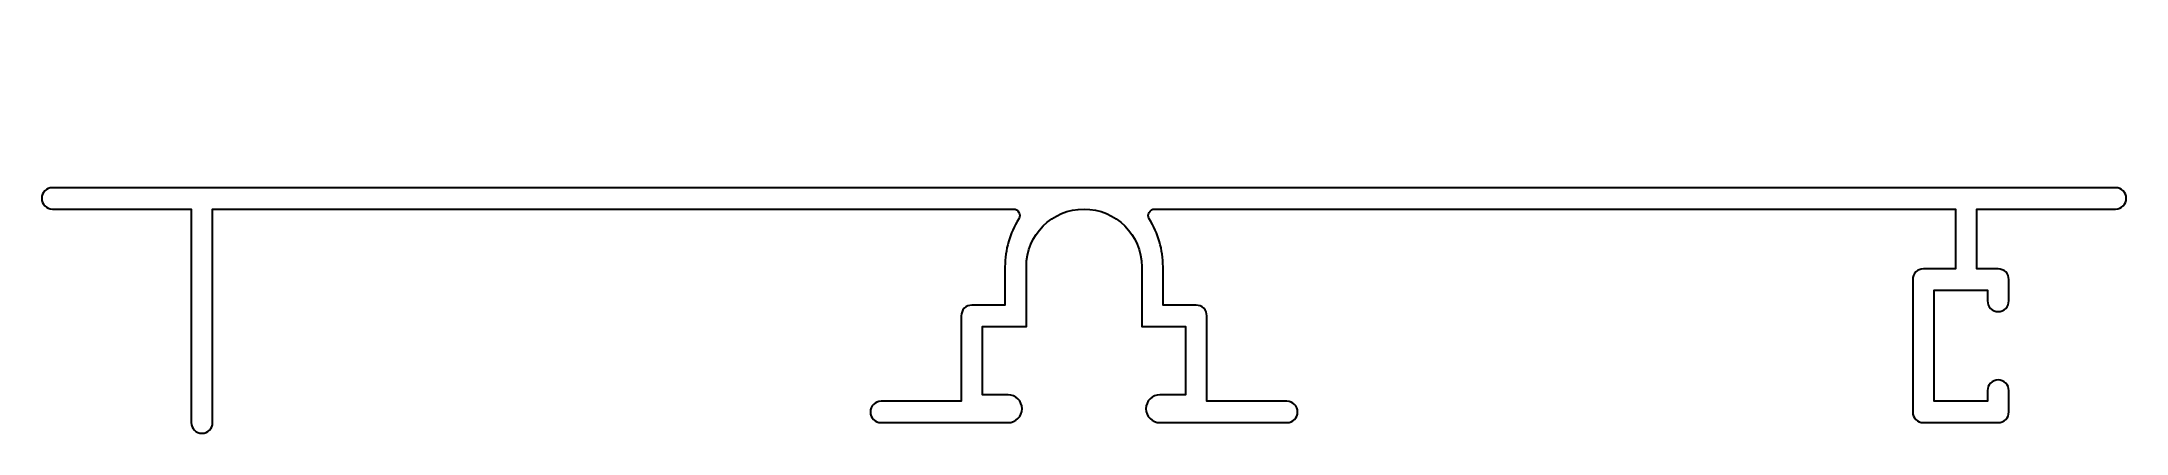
# Model space of a CAD drawing. Extents: x 96.9 to 194.5, y 128.7 to 205.9.
# Drawn here: x 96.9 to 194.5, y 187.5 to 205.9 of the extents above; entities outside this region: 2.
import ezdxf

# ---------------------------------------------------------------- set-up
doc = ezdxf.new("R2010")
doc.units = 0
doc.header["$LTSCALE"] = 15
doc.layers.get('0').update_dxf_attribs({"linetype": 'CONTINUOUS'})
doc.styles.add('ROMANT', font='romant.shx', dxfattribs={"oblique": 15, "height": 2.5})

msp = doc.modelspace()

# ---------------------------------------------------------------- linework, layer by layer
at = {"color": 0, "linetype": 'BYBLOCK'}
for p, q in [((194.48, 198.536), (194.48, 198.536)), ((194.48, 198.536), (194.48, 198.536)), ((188.48, 190.036), (188.48, 190.036))]:
    msp.add_line(p, q, dxfattribs=at)
msp.add_lwpolyline([(142.373, 198.036, -0.590403), (142.627, 197.576, 0.141569), (141.98, 195.336), (141.98, 193.536), (140.43, 193.536, 0.414214), (139.93, 193.036), (139.93, 189.036), (136.18, 189.036, 1), (136.18, 188.036), (142.13, 188.036, 1), (142.13, 189.336), (140.93, 189.336), (140.93, 192.536), (142.98, 192.536), (142.98, 195.336, -1), (148.38, 195.336), (148.38, 192.536), (150.43, 192.536), (150.43, 189.336), (149.23, 189.336, 1), (149.23, 188.036), (155.18, 188.036, 1), (155.18, 189.036), (151.43, 189.036), (151.43, 193.036, 0.414214), (150.93, 193.536), (149.38, 193.536), (149.38, 195.336, 0.141569), (148.733, 197.576, -0.590403), (148.986, 198.036), (186.48, 198.036), (186.48, 195.236), (184.98, 195.236, 0.414214), (184.48, 194.736), (184.48, 188.536, 0.414214), (184.98, 188.036), (188.48, 188.036, 0.414214), (188.98, 188.536), (188.98, 189.536, 0.414214), (188.48, 190.036, 0.414214), (187.98, 189.536), (187.98, 189.036), (185.48, 189.036), (185.48, 194.236), (187.98, 194.236), (187.98, 193.736, 0.414214), (188.48, 193.236), (188.48, 193.236, 0.414214), (188.98, 193.736), (188.98, 194.736, 0.414214), (188.48, 195.236), (187.48, 195.236), (187.48, 198.036), (193.98, 198.036, 0.414214), (194.48, 198.536, 0.414214), (193.98, 199.036), (97.38, 199.036, 0.414214), (96.88, 198.536), (96.88, 198.536, 0.414214), (97.38, 198.036), (103.88, 198.036), (103.88, 188.036, 1), (104.88, 188.036), (104.88, 198.036)], format="xyb", close=True, dxfattribs=at)

# ---------------------------------------------------------------- texts
at = {"color": 180, "char_height": 2.5, "style": 'ROMANT'}
for insert, attachment_point in [((139.824, 205.873), 4), ((143.119, 128.655), 6), ((170.643, 128.721), 4)]:
    msp.add_mtext('\\A1;', dxfattribs=dict(at, insert=insert, attachment_point=attachment_point))

doc.saveas('drawing.dxf')
